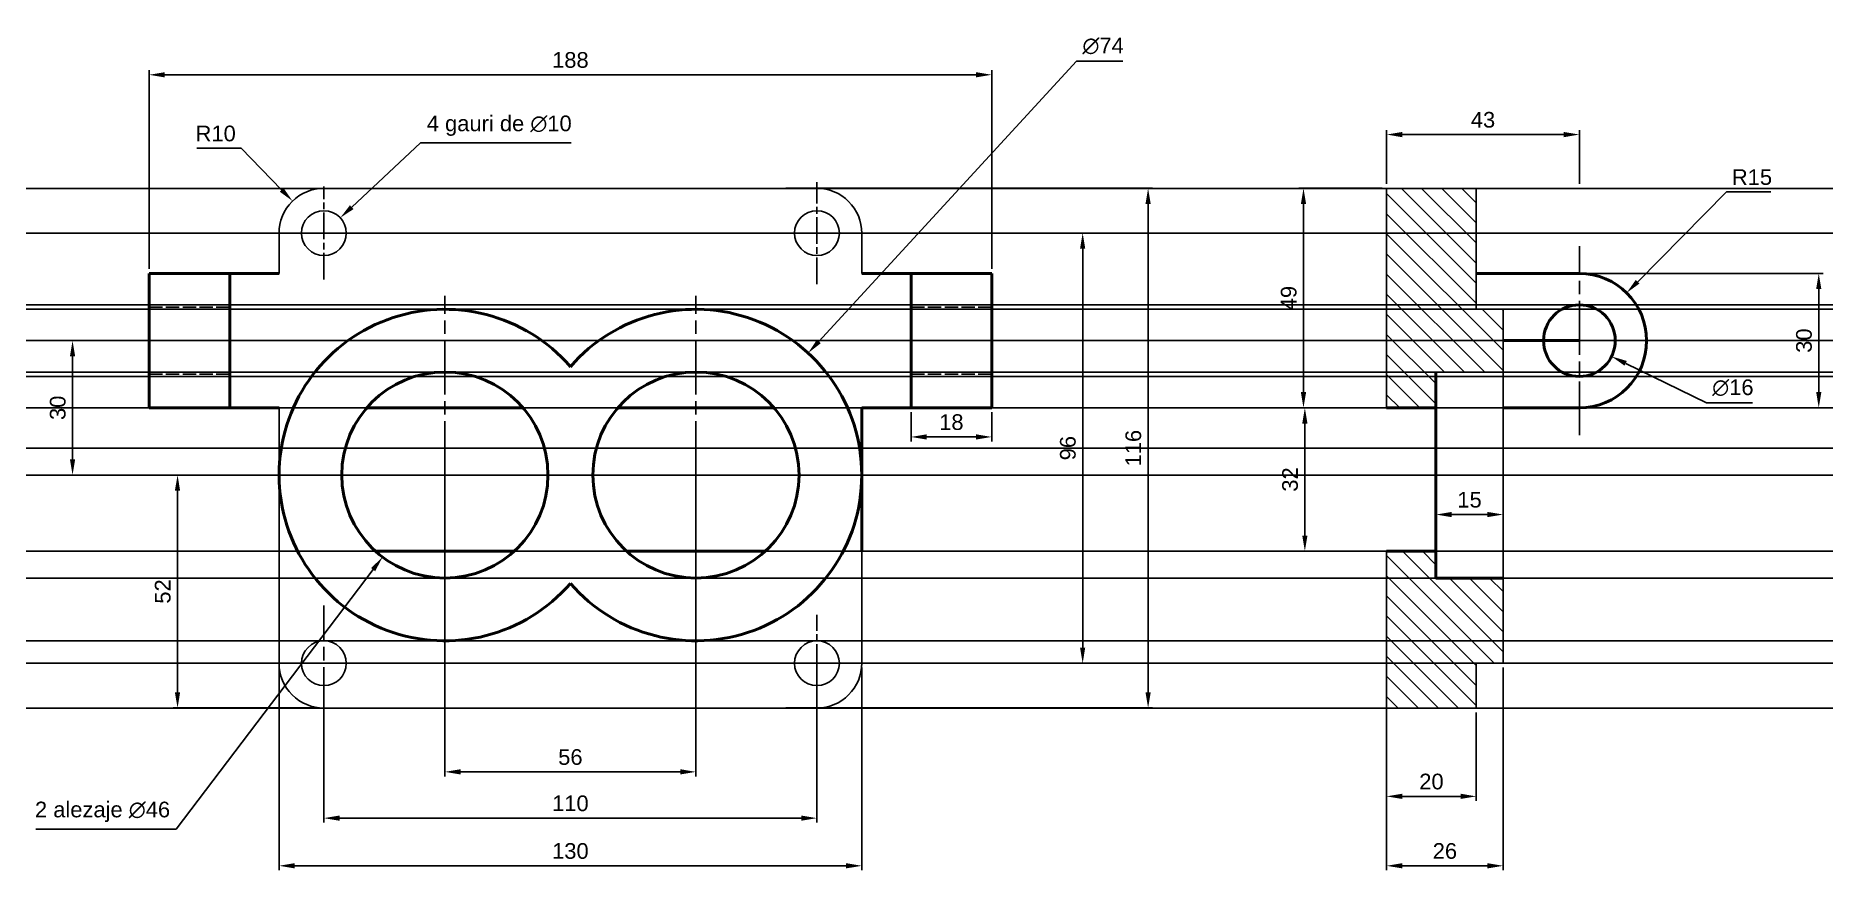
# Model space of a CAD drawing. Header units: millimetres. Extents: x 1366 to 1765, y 952 to 1138.
import ezdxf

# ---------------------------------------------------------------- set-up
doc = ezdxf.new("R2010")
doc.units = ezdxf.units.MM
for name, pattern in [('AM_ISO02W050', [7.5, 6, -1.5]), ('AM_ISO02W050x2', [3.75, 3, -0.75]), ('AM_ISO08W050', [18, 12, -1.5, 3, -1.5]), ('AM_ISO08W050x2', [9, 6, -0.75, 1.5, -0.75]), ('Amconstr', [9999, 9999, 0])]:
    doc.linetypes.add(name, pattern=pattern)
for name, color, linetype, lineweight in [('AM_0', 7, 'Continuous', 50), ('AM_3', 6, 'AM_ISO02W050', 25), ('AM_5', 3, 'Continuous', 25), ('AM_7', 4, 'AM_ISO08W050', 25), ('AM_8', 1, 'Continuous', 25), ('AM_CL', 1, 'Amconstr', 25)]:
    doc.layers.add(name, color=color, linetype=linetype, lineweight=lineweight)
doc.styles.get("Standard").update_dxf_attribs({"font": 'arial.ttf'})
doc.dimstyles.new('AM_ISO$0', dxfattribs={"dimtxt": 3.5, "dimasz": 3.5, "dimexe": 1, "dimexo": 1, "dimgap": 1.5, "dimtad": 1, "dimdsep": 46, "dimtxsty": 'Standard', "dimcen": 0, "dimclrd": 256, "dimclre": 256, "dimclrt": 2, "dimadec": 0, "dimazin": 2, "dimtp": 0.1, "dimtm": 0.1, "dimtfac": 0.71, "dimtdec": 3, "dimtmove": 0, "dimatfit": 3, "dimfxl": 1, "dimlwd": -1, "dimlwe": -1, "dimarcsym": 1})
doc.dimstyles.new('AM_ISO$3', dxfattribs={"dimtxt": 3.5, "dimasz": 3.5, "dimexe": 1, "dimexo": 1, "dimgap": 1.5, "dimtad": 1, "dimtoh": 1, "dimdsep": 46, "dimtxsty": 'Standard', "dimcen": 0, "dimclrd": 256, "dimclre": 256, "dimclrt": 2, "dimadec": 0, "dimazin": 2, "dimtp": 0.1, "dimtm": 0.1, "dimtfac": 0.71, "dimtdec": 3, "dimtofl": 0, "dimtmove": 0, "dimatfit": 0, "dimfxl": 1, "dimlwd": -1, "dimlwe": -1, "dimarcsym": 1})
doc.dimstyles.new('AM_ISO$4', dxfattribs={"dimtxt": 3.5, "dimasz": 3.5, "dimexe": 1, "dimexo": 1, "dimgap": 1.5, "dimtad": 1, "dimtoh": 1, "dimdsep": 46, "dimtxsty": 'Standard', "dimcen": 0, "dimclrd": 256, "dimclre": 256, "dimclrt": 2, "dimadec": 0, "dimazin": 2, "dimtp": 0.1, "dimtm": 0.1, "dimtfac": 0.71, "dimtdec": 3, "dimtofl": 0, "dimtmove": 0, "dimatfit": 0, "dimfxl": 1, "dimlwd": -1, "dimlwe": -1, "dimarcsym": 1})

# ---------------------------------------------------------------- blocks, each defined once
blk = doc.blocks.new('*D3')
at = {"layer": 'AM_5', "linetype": 'ByBlock', "transparency": 16777216}
for p, q in [((1420.49, 996.99), (1420.49, 951.76)), ((1550.49, 996.99), (1550.49, 951.76)), ((1423.99, 952.76), (1546.99, 952.76))]:
    blk.add_line(p, q, dxfattribs=at)
at = {"layer": 'AM_5', "transparency": 16777216}
for points in [[(1423.99, 953.35), (1423.99, 952.18), (1420.49, 952.76)], [(1546.99, 953.35), (1546.99, 952.18), (1550.49, 952.76)]]:
    blk.add_solid(points, dxfattribs=at)
at = {"layer": 'Defpoints', "color": 0, "transparency": 16777216}
for p in [(1420.49, 997.99), (1550.49, 997.99), (1550.49, 952.76)]:
    blk.add_point(p, dxfattribs=at)
at = {"layer": 'AM_5', "color": 2, "transparency": 16777216, "insert": (1485.49, 956.05), "char_height": 3.5, "attachment_point": 5}
blk.add_mtext('130', dxfattribs=at)
blk = doc.blocks.new('*D4')
at = {"layer": 'AM_5', "linetype": 'ByBlock', "transparency": 16777216}
for p, q in [((1430.49, 996.99), (1430.49, 962.4)), ((1540.49, 996.99), (1540.49, 962.4)), ((1433.99, 963.4), (1536.99, 963.4))]:
    blk.add_line(p, q, dxfattribs=at)
at = {"layer": 'AM_5', "transparency": 16777216}
for points in [[(1433.99, 963.98), (1433.99, 962.82), (1430.49, 963.4)], [(1536.99, 963.98), (1536.99, 962.82), (1540.49, 963.4)]]:
    blk.add_solid(points, dxfattribs=at)
at = {"layer": 'Defpoints', "color": 0, "transparency": 16777216}
for p in [(1430.49, 997.99), (1540.49, 997.99), (1540.49, 963.4)]:
    blk.add_point(p, dxfattribs=at)
at = {"layer": 'AM_5', "color": 2, "transparency": 16777216, "insert": (1485.49, 966.69), "char_height": 3.5, "attachment_point": 5}
blk.add_mtext('110', dxfattribs=at)
blk = doc.blocks.new('*D5')
at = {"layer": 'AM_5', "linetype": 'ByBlock', "transparency": 16777216}
for p, q in [((1457.49, 1038.99), (1457.49, 972.73)), ((1513.49, 1038.99), (1513.49, 972.73)), ((1460.99, 973.73), (1509.99, 973.73))]:
    blk.add_line(p, q, dxfattribs=at)
at = {"layer": 'AM_5', "transparency": 16777216}
for points in [[(1460.99, 974.32), (1460.99, 973.15), (1457.49, 973.73)], [(1509.99, 974.32), (1509.99, 973.15), (1513.49, 973.73)]]:
    blk.add_solid(points, dxfattribs=at)
at = {"layer": 'Defpoints', "color": 0, "transparency": 16777216}
for p in [(1457.49, 1039.99), (1513.49, 1039.99), (1513.49, 973.73)]:
    blk.add_point(p, dxfattribs=at)
at = {"layer": 'AM_5', "color": 2, "transparency": 16777216, "insert": (1485.49, 977.02), "char_height": 3.5, "attachment_point": 5}
blk.add_mtext('56', dxfattribs=at)
blk = doc.blocks.new('*D6')
at = {"layer": 'AM_5', "linetype": 'ByBlock', "transparency": 16777216}
for p, q in [((1429.49, 1039.99), (1396.85, 1039.99)), ((1397.85, 991.49), (1397.85, 1036.49)), ((1429.49, 987.99), (1396.85, 987.99))]:
    blk.add_line(p, q, dxfattribs=at)
at = {"layer": 'AM_5', "transparency": 16777216}
for points in [[(1397.26, 1036.49), (1398.43, 1036.49), (1397.85, 1039.99)], [(1397.26, 991.49), (1398.43, 991.49), (1397.85, 987.99)]]:
    blk.add_solid(points, dxfattribs=at)
at = {"layer": 'Defpoints', "color": 0, "transparency": 16777216}
for p in [(1397.85, 1039.99), (1430.49, 1039.99), (1430.49, 987.99)]:
    blk.add_point(p, dxfattribs=at)
at = {"layer": 'AM_5', "color": 2, "transparency": 16777216, "insert": (1394.56, 1013.99), "char_height": 3.5, "attachment_point": 5, "rotation": 90}
blk.add_mtext('52', dxfattribs=at)
blk = doc.blocks.new('*D7')
at = {"layer": 'AM_5', "linetype": 'ByBlock', "transparency": 16777216}
for p, q in [((1419.49, 1069.99), (1373.43, 1069.99)), ((1374.43, 1043.49), (1374.43, 1066.49)), ((1419.49, 1039.99), (1373.43, 1039.99))]:
    blk.add_line(p, q, dxfattribs=at)
at = {"layer": 'AM_5', "transparency": 16777216}
for points in [[(1373.85, 1066.49), (1375.01, 1066.49), (1374.43, 1069.99)], [(1373.85, 1043.49), (1375.01, 1043.49), (1374.43, 1039.99)]]:
    blk.add_solid(points, dxfattribs=at)
at = {"layer": 'Defpoints', "color": 0, "transparency": 16777216}
for p in [(1374.43, 1069.99), (1420.49, 1069.99), (1420.49, 1039.99)]:
    blk.add_point(p, dxfattribs=at)
at = {"layer": 'AM_5', "color": 2, "transparency": 16777216, "insert": (1371.14, 1054.99), "char_height": 3.5, "attachment_point": 5, "rotation": 90}
blk.add_mtext('30', dxfattribs=at)
blk = doc.blocks.new('*D8')
at = {"layer": 'AM_5', "linetype": 'ByBlock', "transparency": 16777216}
for p, q in [((1391.49, 1085.99), (1391.49, 1130.33)), ((1394.99, 1129.33), (1575.99, 1129.33)), ((1579.49, 1085.99), (1579.49, 1130.33))]:
    blk.add_line(p, q, dxfattribs=at)
at = {"layer": 'AM_5', "transparency": 16777216}
for points in [[(1394.99, 1129.91), (1394.99, 1128.75), (1391.49, 1129.33)], [(1575.99, 1129.91), (1575.99, 1128.75), (1579.49, 1129.33)]]:
    blk.add_solid(points, dxfattribs=at)
at = {"layer": 'Defpoints', "color": 0, "transparency": 16777216}
for p in [(1579.49, 1129.33), (1391.49, 1084.99), (1579.49, 1084.99)]:
    blk.add_point(p, dxfattribs=at)
at = {"layer": 'AM_5', "color": 2, "transparency": 16777216, "insert": (1485.49, 1132.62), "char_height": 3.5, "attachment_point": 5}
blk.add_mtext('188', dxfattribs=at)
blk = doc.blocks.new('*D9')
at = {"layer": 'AM_5', "linetype": 'ByBlock', "transparency": 16777216}
for p, q in [((1541.49, 1093.99), (1600.78, 1093.99)), ((1599.78, 1001.49), (1599.78, 1090.49)), ((1541.49, 997.99), (1600.78, 997.99))]:
    blk.add_line(p, q, dxfattribs=at)
at = {"layer": 'AM_5', "transparency": 16777216}
for points in [[(1599.19, 1090.49), (1600.36, 1090.49), (1599.78, 1093.99)], [(1599.19, 1001.49), (1600.36, 1001.49), (1599.78, 997.99)]]:
    blk.add_solid(points, dxfattribs=at)
at = {"layer": 'Defpoints', "color": 0, "transparency": 16777216}
for p in [(1540.49, 1093.99), (1599.78, 1093.99), (1540.49, 997.99)]:
    blk.add_point(p, dxfattribs=at)
at = {"layer": 'AM_5', "color": 2, "transparency": 16777216, "insert": (1596.49, 1045.99), "char_height": 3.5, "attachment_point": 5, "rotation": 90}
blk.add_mtext('96', dxfattribs=at)
blk = doc.blocks.new('*D10')
at = {"layer": 'AM_5', "linetype": 'ByBlock', "transparency": 16777216}
for p, q in [((1533.57, 1103.99), (1615.38, 1103.99)), ((1614.38, 1100.49), (1614.38, 991.49)), ((1533.57, 987.99), (1615.38, 987.99))]:
    blk.add_line(p, q, dxfattribs=at)
at = {"layer": 'AM_5', "transparency": 16777216}
for points in [[(1613.79, 1100.49), (1614.96, 1100.49), (1614.38, 1103.99)], [(1613.79, 991.49), (1614.96, 991.49), (1614.38, 987.99)]]:
    blk.add_solid(points, dxfattribs=at)
at = {"layer": 'Defpoints', "color": 0, "transparency": 16777216}
for p in [(1532.57, 1103.99), (1532.57, 987.99), (1614.38, 987.99)]:
    blk.add_point(p, dxfattribs=at)
at = {"layer": 'AM_5', "color": 2, "transparency": 16777216, "insert": (1611.09, 1045.99), "char_height": 3.5, "attachment_point": 5, "rotation": 90}
blk.add_mtext('116', dxfattribs=at)
blk = doc.blocks.new('*D11')
at = {"layer": 'AM_5', "linetype": 'ByBlock', "transparency": 16777216}
for p, q in [((1412.04, 1112.92), (1402.19, 1112.92)), ((1421.07, 1103.65), (1412.04, 1112.92))]:
    blk.add_line(p, q, dxfattribs=at)
at = {"layer": 'AM_5', "transparency": 16777216}
blk.add_solid([(1421.49, 1104.06), (1420.65, 1103.24), (1423.51, 1101.15)], dxfattribs=at)
at = {"layer": 'Defpoints', "color": 0, "transparency": 16777216}
for p in [(1423.51, 1101.15), (1430.49, 1093.99)]:
    blk.add_point(p, dxfattribs=at)
at = {"layer": 'AM_5', "color": 2, "transparency": 16777216, "insert": (1406.36, 1116.21), "char_height": 3.5, "attachment_point": 5}
blk.add_mtext('R10', dxfattribs=at)
blk = doc.blocks.new('*D12')
at = {"layer": 'AM_5', "linetype": 'ByBlock', "transparency": 16777216}
for p, q in [((1540.91, 1069.8), (1598.44, 1132.37)), ((1598.44, 1132.37), (1608.74, 1132.37))]:
    blk.add_line(p, q, dxfattribs=at)
at = {"layer": 'AM_5', "transparency": 16777216}
blk.add_solid([(1540.48, 1070.19), (1541.34, 1069.4), (1538.54, 1067.22)], dxfattribs=at)
at = {"layer": 'Defpoints', "color": 0, "transparency": 16777216}
for p in [(1538.54, 1067.22), (1488.45, 1012.75)]:
    blk.add_point(p, dxfattribs=at)
at = {"layer": 'AM_5', "color": 2, "transparency": 16777216, "insert": (1604.34, 1135.75), "char_height": 3.5, "attachment_point": 5}
blk.add_mtext('∅74', dxfattribs=at)
blk = doc.blocks.new('*D13')
at = {"layer": 'AM_5', "linetype": 'ByBlock', "transparency": 16777216}
for p, q in [((1561.49, 1053.99), (1561.49, 1047.49)), ((1579.49, 1053.99), (1579.49, 1047.49)), ((1575.99, 1048.49), (1564.99, 1048.49))]:
    blk.add_line(p, q, dxfattribs=at)
at = {"layer": 'AM_5', "transparency": 16777216}
for points in [[(1564.99, 1049.08), (1564.99, 1047.91), (1561.49, 1048.49)], [(1575.99, 1049.08), (1575.99, 1047.91), (1579.49, 1048.49)]]:
    blk.add_solid(points, dxfattribs=at)
at = {"layer": 'Defpoints', "color": 0, "transparency": 16777216}
for p in [(1561.49, 1054.99), (1579.49, 1054.99), (1561.49, 1048.49)]:
    blk.add_point(p, dxfattribs=at)
at = {"layer": 'AM_5', "color": 2, "transparency": 16777216, "insert": (1570.49, 1051.78), "char_height": 3.5, "attachment_point": 5}
blk.add_mtext('18', dxfattribs=at)
blk = doc.blocks.new('*D14')
at = {"layer": 'AM_5', "linetype": 'ByBlock', "transparency": 16777216}
for p, q in [((1667.59, 986.99), (1667.59, 967.26)), ((1687.59, 986.99), (1687.59, 967.26)), ((1671.09, 968.26), (1684.09, 968.26))]:
    blk.add_line(p, q, dxfattribs=at)
at = {"layer": 'AM_5', "transparency": 16777216}
for points in [[(1671.09, 968.85), (1671.09, 967.68), (1667.59, 968.26)], [(1684.09, 968.85), (1684.09, 967.68), (1687.59, 968.26)]]:
    blk.add_solid(points, dxfattribs=at)
at = {"layer": 'Defpoints', "color": 0, "transparency": 16777216}
for p in [(1667.59, 987.99), (1687.59, 987.99), (1687.59, 968.26)]:
    blk.add_point(p, dxfattribs=at)
at = {"layer": 'AM_5', "color": 2, "transparency": 16777216, "insert": (1677.59, 971.55), "char_height": 3.5, "attachment_point": 5}
blk.add_mtext('20', dxfattribs=at)
blk = doc.blocks.new('*D15')
at = {"layer": 'AM_5', "linetype": 'ByBlock', "transparency": 16777216}
for p, q in [((1667.59, 996.99), (1667.59, 951.76)), ((1693.59, 996.99), (1693.59, 951.76)), ((1690.09, 952.76), (1671.09, 952.76))]:
    blk.add_line(p, q, dxfattribs=at)
at = {"layer": 'AM_5', "transparency": 16777216}
for points in [[(1671.09, 953.35), (1671.09, 952.18), (1667.59, 952.76)], [(1690.09, 953.35), (1690.09, 952.18), (1693.59, 952.76)]]:
    blk.add_solid(points, dxfattribs=at)
at = {"layer": 'Defpoints', "color": 0, "transparency": 16777216}
for p in [(1667.59, 997.99), (1693.59, 997.99), (1667.59, 952.76)]:
    blk.add_point(p, dxfattribs=at)
at = {"layer": 'AM_5', "color": 2, "transparency": 16777216, "insert": (1680.59, 956.05), "char_height": 3.5, "attachment_point": 5}
blk.add_mtext('26', dxfattribs=at)
blk = doc.blocks.new('*D16')
at = {"layer": 'AM_5', "linetype": 'ByBlock', "transparency": 16777216}
for p, q in [((1666.59, 1054.99), (1648.35, 1054.99)), ((1649.35, 1051.49), (1649.35, 1026.49)), ((1666.59, 1022.99), (1648.35, 1022.99))]:
    blk.add_line(p, q, dxfattribs=at)
at = {"layer": 'AM_5', "transparency": 16777216}
for points in [[(1648.77, 1051.49), (1649.93, 1051.49), (1649.35, 1054.99)], [(1648.77, 1026.49), (1649.93, 1026.49), (1649.35, 1022.99)]]:
    blk.add_solid(points, dxfattribs=at)
at = {"layer": 'Defpoints', "color": 0, "transparency": 16777216}
for p in [(1667.59, 1054.99), (1649.35, 1022.99), (1667.59, 1022.99)]:
    blk.add_point(p, dxfattribs=at)
at = {"layer": 'AM_5', "color": 2, "transparency": 16777216, "insert": (1646.06, 1038.99), "char_height": 3.5, "attachment_point": 5, "rotation": 90}
blk.add_mtext('32', dxfattribs=at)
blk = doc.blocks.new('*D17')
at = {"layer": 'AM_5', "linetype": 'ByBlock', "transparency": 16777216}
for p, q in [((1678.59, 1032.3), (1678.59, 1030.17)), ((1682.09, 1031.17), (1690.09, 1031.17)), ((1693.59, 1032.3), (1693.59, 1030.17))]:
    blk.add_line(p, q, dxfattribs=at)
at = {"layer": 'AM_5', "transparency": 16777216}
for points in [[(1682.09, 1031.75), (1682.09, 1030.59), (1678.59, 1031.17)], [(1690.09, 1031.75), (1690.09, 1030.59), (1693.59, 1031.17)]]:
    blk.add_solid(points, dxfattribs=at)
at = {"layer": 'Defpoints', "color": 0, "transparency": 16777216}
for p in [(1678.59, 1033.3), (1693.59, 1033.3), (1693.59, 1031.17)]:
    blk.add_point(p, dxfattribs=at)
at = {"layer": 'AM_5', "color": 2, "transparency": 16777216, "insert": (1686.09, 1034.46), "char_height": 3.5, "attachment_point": 5}
blk.add_mtext('15', dxfattribs=at)
blk = doc.blocks.new('*D18')
at = {"layer": 'AM_5', "linetype": 'ByBlock', "transparency": 16777216}
for p, q in [((1666.59, 1103.99), (1648.04, 1103.99)), ((1649.04, 1058.49), (1649.04, 1100.49)), ((1666.59, 1054.99), (1648.04, 1054.99))]:
    blk.add_line(p, q, dxfattribs=at)
at = {"layer": 'AM_5', "transparency": 16777216}
for points in [[(1648.46, 1100.49), (1649.63, 1100.49), (1649.04, 1103.99)], [(1648.46, 1058.49), (1649.63, 1058.49), (1649.04, 1054.99)]]:
    blk.add_solid(points, dxfattribs=at)
at = {"layer": 'Defpoints', "color": 0, "transparency": 16777216}
for p in [(1649.04, 1103.99), (1667.59, 1103.99), (1667.59, 1054.99)]:
    blk.add_point(p, dxfattribs=at)
at = {"layer": 'AM_5', "color": 2, "transparency": 16777216, "insert": (1645.76, 1079.49), "char_height": 3.5, "attachment_point": 5, "rotation": 90}
blk.add_mtext('49', dxfattribs=at)
blk = doc.blocks.new('*D19')
at = {"layer": 'AM_5', "linetype": 'ByBlock', "transparency": 16777216}
for p, q in [((1667.59, 1104.99), (1667.59, 1116.99)), ((1710.59, 1104.99), (1710.59, 1116.99)), ((1671.09, 1115.99), (1707.09, 1115.99))]:
    blk.add_line(p, q, dxfattribs=at)
at = {"layer": 'AM_5', "transparency": 16777216}
for points in [[(1671.09, 1116.57), (1671.09, 1115.4), (1667.59, 1115.99)], [(1707.09, 1116.57), (1707.09, 1115.4), (1710.59, 1115.99)]]:
    blk.add_solid(points, dxfattribs=at)
at = {"layer": 'Defpoints', "color": 0, "transparency": 16777216}
for p in [(1710.59, 1115.99), (1667.59, 1103.99), (1710.59, 1103.99)]:
    blk.add_point(p, dxfattribs=at)
at = {"layer": 'AM_5', "color": 2, "transparency": 16777216, "insert": (1689.09, 1119.27), "char_height": 3.5, "attachment_point": 5}
blk.add_mtext('43', dxfattribs=at)
blk = doc.blocks.new('*D20')
at = {"layer": 'AM_5', "linetype": 'ByBlock', "transparency": 16777216}
for p, q in [((1441.47, 1018.88), (1397.52, 960.97)), ((1397.52, 960.97), (1366.22, 960.97))]:
    blk.add_line(p, q, dxfattribs=at)
at = {"layer": 'AM_5', "transparency": 16777216}
blk.add_solid([(1441.01, 1019.23), (1441.94, 1018.52), (1443.59, 1021.66)], dxfattribs=at)
at = {"layer": 'Defpoints', "color": 0, "transparency": 16777216}
for p in [(1471.4, 1058.31), (1443.59, 1021.66)]:
    blk.add_point(p, dxfattribs=at)
at = {"layer": 'AM_5', "color": 2, "transparency": 16777216, "insert": (1381.12, 964.8), "char_height": 3.5, "attachment_point": 5}
blk.add_mtext('2 alezaje ∅46', dxfattribs=at)
blk = doc.blocks.new('*D21')
at = {"layer": 'AM_5', "linetype": 'ByBlock', "transparency": 16777216}
for p, q in [((1720.92, 1064.92), (1738.93, 1056.09)), ((1738.93, 1056.09), (1749.25, 1056.09))]:
    blk.add_line(p, q, dxfattribs=at)
at = {"layer": 'AM_5', "transparency": 16777216}
blk.add_solid([(1721.18, 1065.45), (1720.66, 1064.4), (1717.78, 1066.46)], dxfattribs=at)
at = {"layer": 'Defpoints', "color": 0, "transparency": 16777216}
for p in [(1703.41, 1073.51), (1717.78, 1066.46)]:
    blk.add_point(p, dxfattribs=at)
at = {"layer": 'AM_5', "color": 2, "transparency": 16777216, "insert": (1744.84, 1059.47), "char_height": 3.5, "attachment_point": 5}
blk.add_mtext('∅16', dxfattribs=at)
blk = doc.blocks.new('*D22')
at = {"layer": 'AM_5', "linetype": 'ByBlock', "transparency": 16777216}
for p, q in [((1723.6, 1083.15), (1743.4, 1103.19)), ((1743.4, 1103.19), (1753.29, 1103.19))]:
    blk.add_line(p, q, dxfattribs=at)
at = {"layer": 'AM_5', "transparency": 16777216}
blk.add_solid([(1723.18, 1083.56), (1724.01, 1082.74), (1721.14, 1080.66)], dxfattribs=at)
at = {"layer": 'Defpoints', "color": 0, "transparency": 16777216}
for p in [(1721.14, 1080.66), (1710.59, 1069.99)]:
    blk.add_point(p, dxfattribs=at)
at = {"layer": 'AM_5', "color": 2, "transparency": 16777216, "insert": (1749.1, 1106.48), "char_height": 3.5, "attachment_point": 5}
blk.add_mtext('R15', dxfattribs=at)
blk = doc.blocks.new('*D23')
at = {"layer": 'AM_5', "linetype": 'ByBlock', "transparency": 16777216}
for p, q in [((1700.09, 1084.99), (1765, 1084.99)), ((1764, 1081.49), (1764, 1058.49)), ((1700.09, 1054.99), (1765, 1054.99))]:
    blk.add_line(p, q, dxfattribs=at)
at = {"layer": 'AM_5', "transparency": 16777216}
for points in [[(1763.42, 1081.49), (1764.58, 1081.49), (1764, 1084.99)], [(1763.42, 1058.49), (1764.58, 1058.49), (1764, 1054.99)]]:
    blk.add_solid(points, dxfattribs=at)
at = {"layer": 'Defpoints', "color": 0, "transparency": 16777216}
for p in [(1699.09, 1084.99), (1699.09, 1054.99), (1764, 1054.99)]:
    blk.add_point(p, dxfattribs=at)
at = {"layer": 'AM_5', "color": 2, "transparency": 16777216, "insert": (1760.71, 1069.99), "char_height": 3.5, "attachment_point": 5, "rotation": 90}
blk.add_mtext('30', dxfattribs=at)
blk = doc.blocks.new('*D24')
at = {"layer": 'AM_5', "linetype": 'ByBlock', "transparency": 16777216}
for p, q in [((1436.71, 1099.78), (1452.09, 1114.14)), ((1452.09, 1114.14), (1485.64, 1114.14))]:
    blk.add_line(p, q, dxfattribs=at)
at = {"layer": 'AM_5', "transparency": 16777216}
blk.add_solid([(1436.31, 1100.21), (1437.11, 1099.36), (1434.15, 1097.4)], dxfattribs=at)
at = {"layer": 'Defpoints', "color": 0, "transparency": 16777216}
for p in [(1434.15, 1097.4), (1426.84, 1090.57)]:
    blk.add_point(p, dxfattribs=at)
at = {"layer": 'AM_5', "color": 2, "transparency": 16777216, "insert": (1469.62, 1117.96), "char_height": 3.5, "attachment_point": 5}
blk.add_mtext('4 gauri de ∅10', dxfattribs=at)

msp = doc.modelspace()

# ---------------------------------------------------------------- hatches: boundary and pattern name
at = {"layer": 'AM_8'}
h = msp.add_hatch(dxfattribs=at)
h.set_pattern_fill('ANSI31', color=256, angle=90)
h.paths.add_polyline_path([(1687.594, 1103.985), (1667.594, 1103.985), (1667.594, 1054.985), (1678.594, 1054.985), (1678.594, 1062.985), (1693.594, 1062.985), (1693.594, 1076.985), (1687.594, 1076.985)])
h.paths.add_polyline_path([(1693.594, 1016.985), (1678.594, 1016.985), (1678.594, 1022.985), (1667.594, 1022.985), (1667.594, 987.985), (1687.594, 987.985), (1687.594, 997.985), (1693.594, 997.985)])

# ---------------------------------------------------------------- linework, layer by layer
for p, q in [((1667.594, 1103.985), (1687.594, 1103.985)), ((1667.594, 1054.985), (1667.594, 1103.985)), ((1687.594, 1103.985), (1687.594, 1076.985)), ((1687.594, 1076.985), (1693.594, 1076.985)), ((1693.594, 1076.985), (1693.594, 997.985)), ((1693.594, 1062.985), (1678.594, 1062.985)), ((1667.594, 987.985), (1667.594, 1022.985)), ((1687.594, 987.985), (1687.594, 997.985)), ((1687.594, 997.985), (1693.594, 997.985)), ((1430.495, 987.985), (1457.495, 987.985)), ((1667.594, 987.985), (1687.594, 987.985))]:
    msp.add_line(p, q)
for points in [[(1550.495, 1084.985), (1550.495, 1093.985, 0.4142136), (1540.495, 1103.985), (1430.495, 1103.985, 0.4142136), (1420.495, 1093.985), (1420.495, 1084.985)], [(1420.495, 1054.985), (1420.495, 997.985, 0.4142136), (1430.495, 987.985), (1540.495, 987.985, 0.4142136), (1550.495, 997.985), (1550.495, 1054.985)]]:
    msp.add_lwpolyline(points, format="xyb")
for centre in [(1430.495, 1093.985), (1540.495, 1093.985), (1430.495, 997.985), (1540.495, 997.985)]:
    msp.add_circle(centre, 5)
at = {"layer": 'AM_0'}
for p, q in [((1391.495, 1054.985), (1391.495, 1084.985)), ((1391.495, 1084.985), (1420.495, 1084.985)), ((1409.495, 1054.985), (1409.495, 1084.985)), ((1579.495, 1084.985), (1550.495, 1084.985)), ((1561.495, 1054.985), (1561.495, 1084.985)), ((1579.495, 1054.985), (1579.495, 1084.985)), ((1710.594, 1084.985), (1687.594, 1084.985)), ((1693.594, 1069.985), (1710.594, 1069.985)), ((1678.594, 1054.985), (1678.594, 1062.985)), ((1420.495, 1054.985), (1391.495, 1054.985)), ((1391.495, 1054.985), (1409.495, 1054.985)), ((1474.931, 1054.985), (1440.059, 1054.985)), ((1496.059, 1054.985), (1530.931, 1054.985)), ((1530.931, 1054.985), (1496.059, 1054.985)), ((1550.495, 1054.985), (1550.495, 1022.985)), ((1550.495, 1054.985), (1579.495, 1054.985)), ((1579.495, 1054.985), (1561.495, 1054.985)), ((1667.594, 1054.985), (1678.594, 1054.985)), ((1678.594, 1054.985), (1678.594, 1022.985)), ((1710.594, 1054.985), (1693.594, 1054.985)), ((1472.987, 1022.985), (1442.003, 1022.985)), ((1528.987, 1022.985), (1498.003, 1022.985)), ((1667.594, 1022.985), (1678.594, 1022.985)), ((1678.594, 1022.985), (1678.594, 1016.985)), ((1678.594, 1016.985), (1693.594, 1016.985))]:
    msp.add_line(p, q, dxfattribs=at)
for centre, radius in [((1710.594, 1069.985), 8), ((1457.495, 1039.985), 23), ((1513.495, 1039.985), 23)]:
    msp.add_circle(centre, radius, dxfattribs=at)
for centre, radius, start, end in [((1710.594, 1069.985), 15, 270, 90), ((1457.495, 1039.985), 37, 40.82089, 319.17911), ((1513.495, 1039.985), 37, 220.82089, 139.17911)]:
    msp.add_arc(centre, radius, start, end, dxfattribs=at)
at = {"layer": 'AM_3', "linetype": 'AM_ISO02W050x2'}
for p, q in [((1391.495, 1077.485), (1409.495, 1077.485)), ((1561.495, 1077.485), (1579.495, 1077.485)), ((1391.495, 1062.485), (1409.495, 1062.485)), ((1561.495, 1062.485), (1579.495, 1062.485)), ((1423.672, 1054.985), (1420.495, 1054.985)), ((1440.059, 1054.985), (1423.672, 1054.985)), ((1496.059, 1054.985), (1474.931, 1054.985)), ((1530.931, 1054.985), (1550.495, 1054.985)), ((1442.003, 1022.985), (1420.495, 1022.985)), ((1498.003, 1022.985), (1472.987, 1022.985)), ((1528.987, 1022.985), (1550.495, 1022.985))]:
    msp.add_line(p, q, dxfattribs=at)
at = {"layer": 'AM_7', "linetype": 'AM_ISO08W050x2'}
for p, q in [((1540.495, 1082.58), (1540.495, 1105.39)), ((1430.495, 1083.604), (1430.495, 1104.366)), ((1420.114, 1093.985), (1440.876, 1093.985)), ((1529.09, 1093.985), (1551.9, 1093.985)), ((1430.495, 1045.985), (1413.044, 1045.985)), ((1540.495, 1045.985), (1560.419, 1045.985)), ((1540.495, 987.198), (1540.495, 1008.772)), ((1529.708, 997.985), (1551.282, 997.985))]:
    msp.add_line(p, q, dxfattribs=at)
at = {"layer": 'AM_7'}
for p, q in [((1710.594, 1048.857), (1710.594, 1091.113)), ((1457.495, 1039.985), (1457.495, 1079.985)), ((1513.495, 1039.985), (1513.495, 1079.985)), ((1388.495, 1069.985), (1435.839, 1069.985)), ((1535.151, 1069.985), (1582.495, 1069.985)), ((1689.467, 1069.985), (1731.722, 1069.985)), ((1547.318, 1054.985), (1550.495, 1054.985)), ((1543.495, 1045.985), (1427.495, 1045.985)), ((1457.495, 1039.985), (1416.234, 1039.985)), ((1457.495, 987.985), (1457.495, 1039.985)), ((1457.495, 1039.985), (1513.495, 1039.985)), ((1513.495, 987.985), (1513.495, 1039.985)), ((1513.495, 1039.985), (1556.66, 1039.985)), ((1550.481, 1038.985), (1550.495, 1038.985)), ((1430.495, 985.103), (1430.495, 1010.867)), ((1417.613, 997.985), (1443.377, 997.985))]:
    msp.add_line(p, q, dxfattribs=at)
at = {"layer": 'AM_CL'}
for p in [(1503.906, 1103.985), (1540.495, 1093.985), (1710.594, 1077.985), (1513.495, 1076.985), (1570.323, 1069.985), (1513.495, 1062.985), (1710.594, 1061.985), (1513.495, 1054.985), (1513.495, 1045.985), (1513.495, 1039.985), (1513.495, 1022.985), (1513.495, 1016.985), (1513.495, 1016.985), (1513.495, 1002.985), (1540.495, 997.985), (1513.495, 987.985)]:
    msp.add_xline(p, (1, 0), dxfattribs=at)

# ---------------------------------------------------------------- dimensions: what is measured, and where the dimension line sits
at = {"layer": 'AM_5'}
for p1, p2, picture, middle in [((1488.452, 1012.748), (1538.538, 1067.222), '*D12', (1604.34, 1132.369)), ((1703.412, 1073.507), (1717.777, 1066.463), '*D21', (1744.84, 1056.09))]:
    dim = msp.add_diameter_dim_2p(p1=p1, p2=p2, dimstyle='AM_ISO$3', override={"dimpost": ''}, dxfattribs=at)
    dim.commit()
    dim.dimension.update_dxf_attribs({"geometry": picture, "text_midpoint": middle, "dimtype": 163})
for p1, p2, distance, picture, middle in [((1391.495, 1084.985), (1579.495, 1084.985), 44.345, '*D8', (1485.495, 1132.617)), ((1699.094, 1084.985), (1699.094, 1054.985), 64.905, '*D23', (1760.711, 1069.985)), ((1579.495, 1054.985), (1561.495, 1054.985), 6.493, '*D13', (1570.495, 1051.779)), ((1420.495, 997.985), (1550.495, 997.985), -45.222, '*D3', (1485.495, 956.052)), ((1667.594, 987.985), (1687.594, 987.985), -19.723, '*D14', (1677.594, 971.549))]:
    dim = msp.add_aligned_dim(p1=p1, p2=p2, distance=distance, dimstyle='AM_ISO$0', override={"dimpost": ''}, dxfattribs=at)
    dim.commit()
    dim.dimension.update_dxf_attribs({"geometry": picture, "text_midpoint": middle})
for p1, p2, text, picture, middle in [((1426.839, 1090.574), (1434.151, 1097.396), '4 gauri de <>', '*D24', (1469.617, 1114.135)), ((1471.4, 1058.306), (1443.59, 1021.664), '2 alezaje <>', '*D20', (1381.12, 960.969))]:
    dim = msp.add_diameter_dim_2p(p1=p1, p2=p2, text=text, dimstyle='AM_ISO$3', override={"dimpost": ''}, dxfattribs=at)
    dim.commit()
    dim.dimension.update_dxf_attribs({"geometry": picture, "text_midpoint": middle, "dimtype": 163})
for p1, p2, distance, picture, middle in [((1667.594, 1103.985), (1710.594, 1103.985), 12, '*D19', (1689.094, 1119.273)), ((1532.569, 1103.985), (1532.569, 987.985), 81.807, '*D10', (1611.088, 1045.985)), ((1667.594, 1054.985), (1667.594, 1103.985), 18.55, '*D18', (1645.757, 1079.485)), ((1540.495, 997.985), (1540.495, 1093.985), -59.283, '*D9', (1596.491, 1045.985)), ((1420.495, 1039.985), (1420.495, 1069.985), 46.066, '*D7', (1371.141, 1054.985)), ((1667.594, 1054.985), (1667.594, 1022.985), -18.246, '*D16', (1646.06, 1038.985)), ((1430.495, 987.985), (1430.495, 1039.985), 32.649, '*D6', (1394.559, 1013.985)), ((1457.495, 1039.985), (1513.495, 1039.985), -66.252, '*D5', (1485.495, 977.02)), ((1678.594, 1033.297), (1693.594, 1033.297), -2.127, '*D17', (1686.094, 1034.457)), ((1430.495, 997.985), (1540.495, 997.985), -34.585, '*D4', (1485.495, 966.687)), ((1693.594, 997.985), (1667.594, 997.985), 45.222, '*D15', (1680.594, 956.051))]:
    dim = msp.add_aligned_dim(p1=p1, p2=p2, distance=distance, dimstyle='AM_ISO$0', dxfattribs=at)
    dim.commit()
    dim.dimension.update_dxf_attribs({"geometry": picture, "text_midpoint": middle})
for center, mpoint, picture, middle in [((1430.495, 1093.985), (1423.515, 1101.146), '*D11', (1406.361, 1112.919)), ((1710.594, 1069.985), (1721.136, 1080.656), '*D22', (1749.098, 1103.195))]:
    dim = msp.add_radius_dim(center=center, mpoint=mpoint, dimstyle='AM_ISO$4', override={"dimpost": ''}, dxfattribs=at)
    dim.commit()
    dim.dimension.update_dxf_attribs({"geometry": picture, "text_midpoint": middle, "dimtype": 164})

doc.saveas('drawing.dxf')
